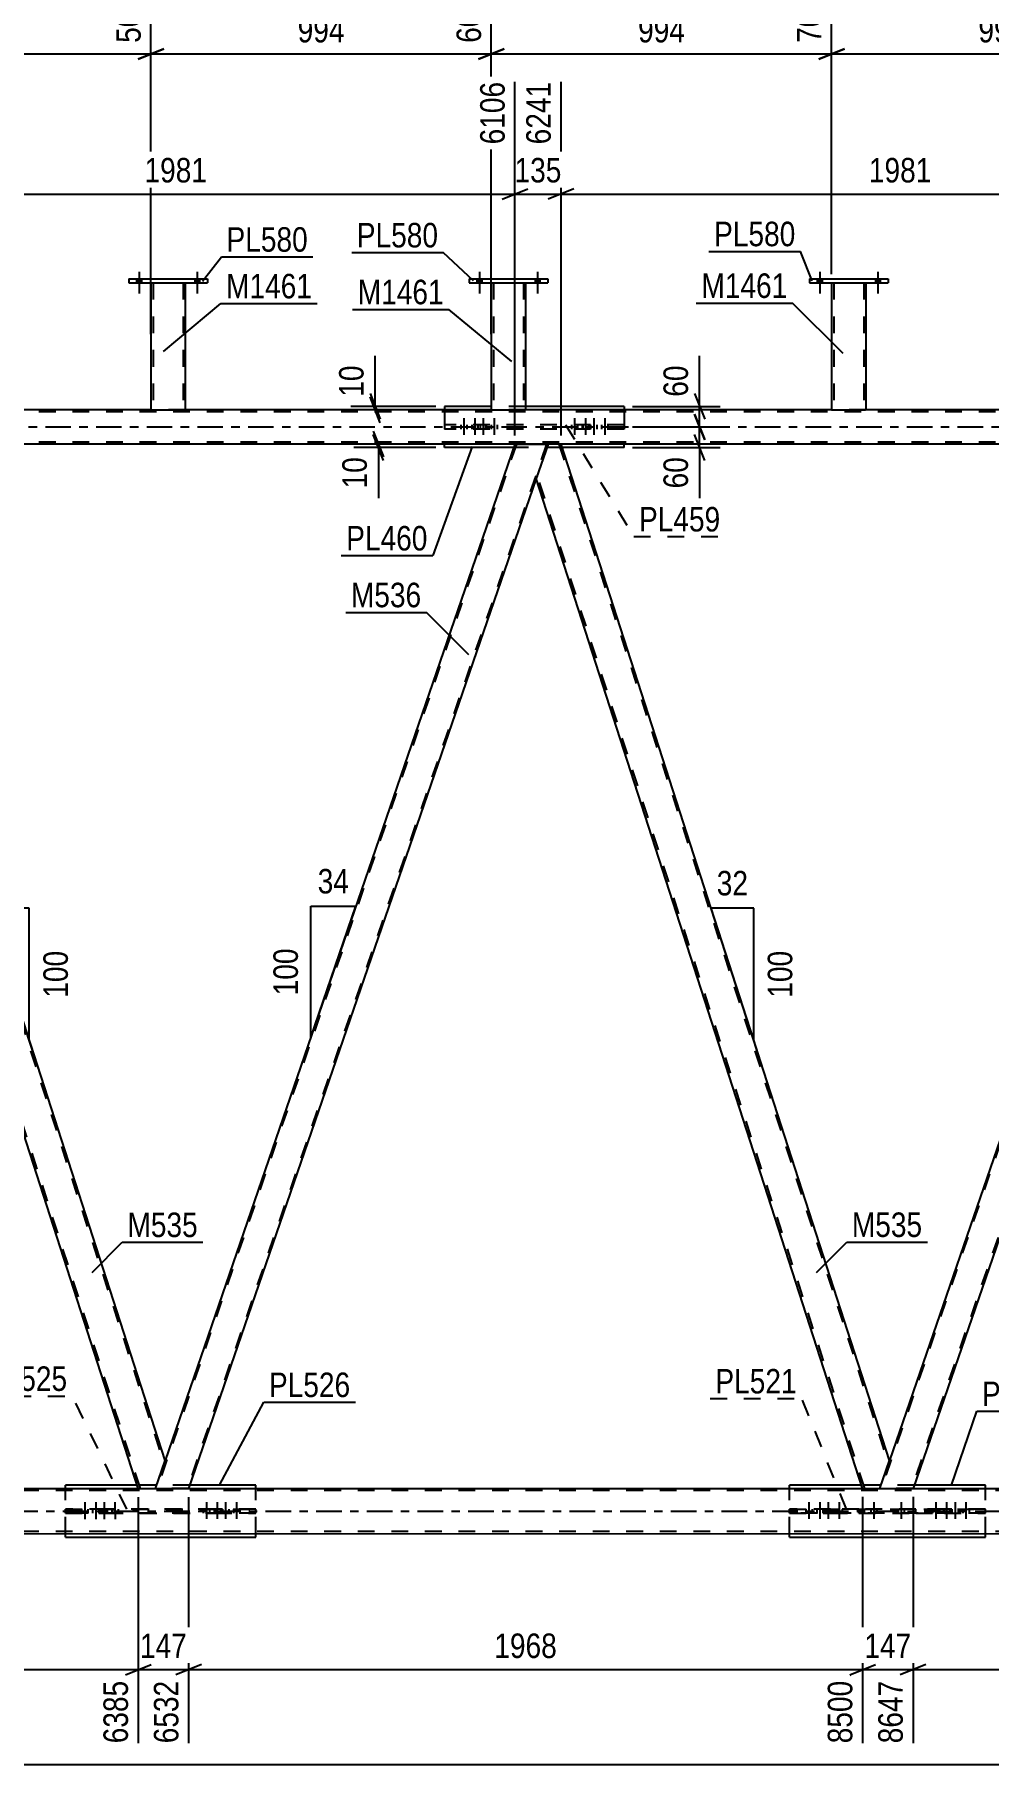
# Model space of a CAD drawing. Header units: millimetres. Extents: x 0 to 841, y 0 to 594.
# Drawn here: x 250.9 to 362.3, y 285.9 to 487.9 of the extents above; entities that cross this region are included whole.
import ezdxf

# ---------------------------------------------------------------- set-up
doc = ezdxf.new("R2010")
doc.units = ezdxf.units.MM
doc.linetypes.add('DXK_LINE_DOT2', pattern=[3.9198, 1.9599, -1.9599])
doc.linetypes.add('DXK_LINE_DOT3', pattern=[5.9187, 2.979, -0.9799, 0.9799, -0.9799])
doc.styles.add('Arial Narrow', font='ARIALN.TTF', dxfattribs={"height": 0.2})

# ---------------------------------------------------------------- blocks, each defined once
blk = doc.blocks.new('Bolt-570349097-6021 - 5549')
at = {"color": 1, "linetype": 'DXK_LINE_DOT2'}
for p, q in [((348.55, 315.68), (348.55, 315.2)), ((348.55, 315.68), (348.55, 315.2)), ((348.91, 316.48), (348.91, 313.28)), ((348.91, 316.48), (348.91, 313.28)), ((349.27, 315.68), (349.27, 315.2)), ((349.27, 315.68), (349.27, 315.2)), ((351.75, 315.68), (351.75, 315.2)), ((351.75, 315.68), (351.75, 315.2)), ((352.11, 316.48), (352.11, 313.28)), ((352.11, 316.48), (352.11, 313.28)), ((352.47, 315.68), (352.47, 315.2)), ((352.47, 315.68), (352.47, 315.2))]:
    blk.add_line(p, q, dxfattribs=at)
blk = doc.blocks.new('Part-570349097-5555 - 5549')
at = {"color": 2, "linetype": 'Continuous'}
for p, q in [((262.87, 318.47), (254.49, 318.47)), ((254.49, 318.08), (254.49, 318.47)), ((276.75, 318.47), (269.02, 318.47)), ((276.75, 318.08), (276.75, 318.47)), ((254.49, 312.39), (254.49, 312.8)), ((254.49, 312.39), (276.75, 312.39)), ((276.75, 312.39), (276.75, 312.8))]:
    blk.add_line(p, q, dxfattribs=at)
at = {"color": 7, "linetype": 'DXK_LINE_DOT2'}
for p, q in [((254.49, 312.8), (254.49, 318.08)), ((269.02, 318.47), (262.87, 318.47)), ((276.75, 312.8), (276.75, 318.08))]:
    blk.add_line(p, q, dxfattribs=at)
blk = doc.blocks.new('Part-570349097-5683 - 5549')
at = {"color": 7, "linetype": 'DXK_LINE_DOT2'}
for p, q in [((391.78, 440.08), (349.79, 318.09)), ((395.31, 440.08), (353.33, 318.09)), ((395.48, 440.08), (394.09, 436.05)), ((350.75, 321.36), (349.62, 318.09)), ((353.5, 318.09), (349.62, 318.09))]:
    blk.add_line(p, q, dxfattribs=at)
at = {"color": 2, "linetype": 'Continuous'}
for p, q in [((391.61, 440.08), (350.75, 321.36)), ((391.61, 440.08), (395.14, 440.08)), ((395.14, 440.08), (395.48, 440.08)), ((394.09, 436.05), (353.5, 318.09))]:
    blk.add_line(p, q, dxfattribs=at)
blk = doc.blocks.new('Part-570349097-5698 - 5549')
at = {"color": 2, "linetype": 'Continuous'}
for p, q in [((226.27, 440.08), (224.88, 436.03)), ((227.77, 440.08), (226.27, 440.08)), ((266.14, 321.35), (227.77, 440.08)), ((263, 318.08), (224.88, 436.03)), ((265.02, 318.08), (266.14, 321.35))]:
    blk.add_line(p, q, dxfattribs=at)
at = {"color": 7, "linetype": 'DXK_LINE_DOT2'}
for p, q in [((227.52, 440.08), (266.01, 320.97)), ((263.25, 318.08), (225.01, 436.41)), ((263, 318.08), (265.02, 318.08))]:
    blk.add_line(p, q, dxfattribs=at)
blk = doc.blocks.new('Part-570349097-5643 - 5549')
at = {"color": 2, "linetype": 'Continuous'}
for p, q in [((52.96, 318.06), (757.06, 318.13)), ((52.96, 312.78), (757.06, 312.85))]:
    blk.add_line(p, q, dxfattribs=at)
at = {"color": 7, "linetype": 'DXK_LINE_DOT2'}
for p, q in [((757.06, 317.89), (52.96, 317.82)), ((757.06, 313.09), (52.96, 313.02))]:
    blk.add_line(p, q, dxfattribs=at)
at = {"color": 7, "linetype": 'DXK_LINE_DOT3'}
blk.add_line((52.96, 315.42), (757.06, 315.49), dxfattribs=at)
blk = doc.blocks.new('Part-570349097-5595 - 5549')
at = {"color": 2, "linetype": 'Continuous'}
for p, q in [((298.77, 444.48), (298.77, 444.08)), ((304.24, 444.48), (298.77, 444.48)), ((319.74, 444.48), (308.24, 444.48)), ((319.74, 444.48), (319.74, 444.08)), ((298.77, 439.68), (298.77, 440.08)), ((306.87, 439.68), (298.77, 439.68)), ((319.74, 439.68), (312.51, 439.68)), ((319.74, 439.68), (319.74, 440.08))]:
    blk.add_line(p, q, dxfattribs=at)
at = {"color": 7, "linetype": 'DXK_LINE_DOT2'}
for p, q in [((298.77, 444.08), (298.77, 440.08)), ((308.24, 444.48), (304.24, 444.48)), ((319.74, 444.08), (319.74, 440.08)), ((312.51, 439.68), (306.87, 439.68))]:
    blk.add_line(p, q, dxfattribs=at)
blk = doc.blocks.new('Part-570349097-5648 - 5549')
at = {"color": 7, "linetype": 'DXK_LINE_DOT2'}
for p, q in [((766.86, 443.84), (62.76, 443.84)), ((268.49, 444.08), (264.49, 444.08)), ((308.24, 444.08), (304.24, 444.08)), ((347.99, 444.08), (343.99, 444.08)), ((766.86, 440.32), (62.76, 440.32))]:
    blk.add_line(p, q, dxfattribs=at)
at = {"color": 2, "linetype": 'Continuous'}
for p, q in [((264.49, 444.08), (228.84, 444.08)), ((304.24, 444.08), (268.49, 444.08)), ((343.99, 444.08), (308.24, 444.08)), ((383.74, 444.08), (347.99, 444.08)), ((560.82, 440.08), (62.76, 440.08))]:
    blk.add_line(p, q, dxfattribs=at)
at = {"color": 7, "linetype": 'DXK_LINE_DOT3'}
blk.add_line((62.76, 442.08), (766.86, 442.08), dxfattribs=at)
blk = doc.blocks.new('Part-570349097-5693 - 5549')
at = {"color": 7, "linetype": 'DXK_LINE_DOT2'}
for p, q in [((307.17, 440.08), (265.19, 318.08)), ((310.7, 440.08), (268.72, 318.08)), ((310.87, 440.08), (309.48, 436.04)), ((266.14, 321.35), (265.02, 318.08)), ((268.89, 318.08), (265.02, 318.08))]:
    blk.add_line(p, q, dxfattribs=at)
at = {"color": 2, "linetype": 'Continuous'}
for p, q in [((307, 440.08), (266.14, 321.35)), ((307, 440.08), (310.53, 440.08)), ((310.53, 440.08), (310.87, 440.08)), ((309.48, 436.04), (268.89, 318.08))]:
    blk.add_line(p, q, dxfattribs=at)
blk = doc.blocks.new('Part-570349097-5688 - 5549')
at = {"color": 2, "linetype": 'Continuous'}
for p, q in [((310.87, 440.08), (309.48, 436.04)), ((312.38, 440.08), (310.87, 440.08)), ((350.75, 321.36), (312.38, 440.08)), ((347.6, 318.09), (309.48, 436.04)), ((349.62, 318.09), (350.75, 321.36))]:
    blk.add_line(p, q, dxfattribs=at)
at = {"color": 7, "linetype": 'DXK_LINE_DOT2'}
for p, q in [((312.13, 440.08), (350.62, 320.98)), ((347.86, 318.09), (309.61, 436.42)), ((347.6, 318.09), (349.62, 318.09))]:
    blk.add_line(p, q, dxfattribs=at)
blk = doc.blocks.new('Part-570349097-5774 - 5549')
at = {"color": 2, "linetype": 'Continuous'}
for p, q in [((264.49, 458.91), (264.49, 444.08)), ((268.49, 458.91), (268.49, 444.07)), ((264.49, 444.08), (268.45, 444.07)), ((268.49, 444.07), (268.45, 444.07))]:
    blk.add_line(p, q, dxfattribs=at)
at = {"color": 7, "linetype": 'DXK_LINE_DOT2'}
for p, q in [((264.49, 458.91), (268.49, 458.91)), ((264.73, 458.91), (264.73, 444.08)), ((268.25, 458.91), (268.25, 444.07)), ((268.23, 444.07), (268.25, 444.07))]:
    blk.add_line(p, q, dxfattribs=at)
blk = doc.blocks.new('Part-570349097-5779 - 5549')
at = {"color": 2, "linetype": 'Continuous'}
for p, q in [((261.89, 459.39), (261.89, 458.91)), ((261.89, 459.39), (271.09, 459.39)), ((261.89, 458.91), (271.09, 458.91)), ((271.09, 459.39), (271.09, 458.91))]:
    blk.add_line(p, q, dxfattribs=at)
blk = doc.blocks.new('Part-570349097-5784 - 5549')
at = {"color": 2, "linetype": 'Continuous'}
for p, q in [((304.24, 458.91), (304.24, 444.07)), ((308.24, 458.91), (308.24, 444.07)), ((304.24, 444.07), (308.21, 444.07)), ((308.24, 444.07), (308.21, 444.07))]:
    blk.add_line(p, q, dxfattribs=at)
at = {"color": 7, "linetype": 'DXK_LINE_DOT2'}
for p, q in [((304.24, 458.91), (308.24, 458.91)), ((304.48, 458.91), (304.48, 444.07)), ((308, 458.91), (308, 444.07)), ((307.98, 444.07), (308, 444.07))]:
    blk.add_line(p, q, dxfattribs=at)
blk = doc.blocks.new('Part-570349097-5789 - 5549')
at = {"color": 2, "linetype": 'Continuous'}
for p, q in [((301.64, 459.39), (301.64, 458.91)), ((301.64, 459.39), (310.84, 459.39)), ((301.64, 458.91), (310.84, 458.91)), ((310.84, 459.39), (310.84, 458.91))]:
    blk.add_line(p, q, dxfattribs=at)
blk = doc.blocks.new('Part-570349097-5794 - 5549')
at = {"color": 2, "linetype": 'Continuous'}
for p, q in [((343.99, 458.91), (343.99, 444.08)), ((347.99, 458.91), (347.99, 444.07)), ((343.99, 444.08), (347.96, 444.07)), ((347.99, 444.07), (347.96, 444.07))]:
    blk.add_line(p, q, dxfattribs=at)
at = {"color": 7, "linetype": 'DXK_LINE_DOT2'}
for p, q in [((343.99, 458.91), (347.99, 458.91)), ((344.23, 458.91), (344.23, 444.08)), ((347.75, 458.91), (347.75, 444.07)), ((347.73, 444.07), (347.75, 444.07))]:
    blk.add_line(p, q, dxfattribs=at)
blk = doc.blocks.new('Part-570349097-5799 - 5549')
at = {"color": 2, "linetype": 'Continuous'}
for p, q in [((341.39, 459.39), (341.39, 458.91)), ((341.39, 459.39), (350.59, 459.39)), ((341.39, 458.91), (350.59, 458.91)), ((350.59, 459.39), (350.59, 458.91))]:
    blk.add_line(p, q, dxfattribs=at)
blk = doc.blocks.new('Part-570349097-5952 - 5549')
at = {"color": 7, "linetype": 'DXK_LINE_DOT2'}
for p, q in [((339.07, 315.2), (339.07, 315.68)), ((339.07, 315.68), (361.94, 315.68)), ((343.87, 315.68), (339.07, 315.68)), ((343.87, 315.2), (343.87, 315.68)), ((347.16, 315.68), (343.87, 315.68)), ((347.16, 315.2), (347.16, 315.68)), ((353.82, 315.68), (347.16, 315.68)), ((353.82, 315.2), (353.82, 315.68)), ((357.15, 315.68), (353.82, 315.68)), ((357.15, 315.2), (357.15, 315.68)), ((361.94, 315.68), (357.15, 315.68)), ((361.94, 315.2), (361.94, 315.68)), ((339.07, 315.2), (343.87, 315.2)), ((361.94, 315.2), (339.07, 315.2)), ((343.87, 315.2), (347.16, 315.2)), ((347.16, 315.2), (353.82, 315.2)), ((353.82, 315.2), (357.15, 315.2)), ((357.15, 315.2), (361.94, 315.2)), ((361.94, 315.2), (361.94, 315.2))]:
    blk.add_line(p, q, dxfattribs=at)
blk = doc.blocks.new('Bolt-570349097-5988 - 5549')
at = {"color": 1, "linetype": 'DXK_LINE_DOT2'}
for p, q in [((313.95, 443.12), (313.95, 440.12)), ((315.22, 443.12), (315.22, 440.12)), ((316.2, 443.12), (316.2, 440.12)), ((317.48, 443.12), (317.48, 440.12)), ((313.59, 442.32), (313.59, 441.84)), ((314.31, 442.32), (314.31, 441.84)), ((314.86, 442.32), (314.86, 441.84)), ((315.58, 442.32), (315.58, 441.84)), ((315.84, 442.32), (315.84, 441.84)), ((316.56, 442.32), (316.56, 441.84)), ((317.12, 442.32), (317.12, 441.84)), ((317.84, 442.32), (317.84, 441.84))]:
    blk.add_line(p, q, dxfattribs=at)
blk = doc.blocks.new('Bolt-570349097-5986 - 5549')
at = {"color": 1, "linetype": 'DXK_LINE_DOT2'}
for p, q in [((301.03, 443.12), (301.03, 440.12)), ((302.31, 443.12), (302.31, 440.12)), ((303.29, 443.12), (303.29, 440.12)), ((304.57, 443.12), (304.57, 440.12)), ((300.67, 442.32), (300.67, 441.84)), ((301.39, 442.32), (301.39, 441.84)), ((301.95, 442.32), (301.95, 441.84)), ((302.67, 442.32), (302.67, 441.84)), ((302.93, 442.32), (302.93, 441.84)), ((303.65, 442.32), (303.65, 441.84)), ((304.21, 442.32), (304.21, 441.84)), ((304.93, 442.32), (304.93, 441.84))]:
    blk.add_line(p, q, dxfattribs=at)
blk = doc.blocks.new('Part-570349097-5891 - 5549')
at = {"color": 2, "linetype": 'Continuous'}
for p, q in [((347.48, 318.48), (339.07, 318.48)), ((339.07, 318.09), (339.07, 318.48)), ((361.94, 318.48), (353.63, 318.48)), ((361.94, 318.09), (361.94, 318.48)), ((339.07, 312.4), (339.07, 312.81)), ((339.07, 312.4), (361.94, 312.4)), ((361.94, 312.4), (361.94, 312.81))]:
    blk.add_line(p, q, dxfattribs=at)
at = {"color": 7, "linetype": 'DXK_LINE_DOT2'}
for p, q in [((339.07, 312.81), (339.07, 318.09)), ((353.63, 318.48), (347.48, 318.48)), ((361.94, 312.81), (361.94, 318.09))]:
    blk.add_line(p, q, dxfattribs=at)
blk = doc.blocks.new('Part-570349097-5907 - 5549')
at = {"color": 7, "linetype": 'DXK_LINE_DOT2'}
for p, q in [((319.74, 442.32), (298.77, 442.32)), ((298.77, 442.32), (298.77, 441.84)), ((319.74, 441.84), (298.77, 441.84)), ((303.56, 442.32), (303.56, 441.84)), ((314.95, 441.84), (314.95, 442.32)), ((319.74, 442.32), (319.74, 441.84))]:
    blk.add_line(p, q, dxfattribs=at)
blk = doc.blocks.new('Part-570349097-5947 - 5549')
at = {"color": 7, "linetype": 'DXK_LINE_DOT2'}
for p, q in [((254.49, 315.19), (254.49, 315.67)), ((254.49, 315.67), (276.75, 315.67)), ((259.28, 315.67), (254.49, 315.67)), ((271.96, 315.68), (259.28, 315.67)), ((259.28, 315.19), (259.28, 315.67)), ((271.96, 315.2), (271.96, 315.68)), ((276.75, 315.68), (271.96, 315.68)), ((276.75, 315.19), (276.75, 315.68)), ((254.49, 315.19), (259.28, 315.19)), ((276.75, 315.19), (254.49, 315.19)), ((259.28, 315.19), (271.96, 315.2)), ((271.96, 315.2), (276.75, 315.2)), ((276.75, 315.2), (276.75, 315.19))]:
    blk.add_line(p, q, dxfattribs=at)
blk = doc.blocks.new('Bolt-570349097-5978 - 5549')
at = {"color": 1, "linetype": 'DXK_LINE_DOT2'}
for p, q in [((340.98, 315.68), (340.98, 315.2)), ((341.34, 316.48), (341.34, 313.48)), ((341.7, 315.68), (341.7, 315.2)), ((342.25, 315.68), (342.25, 315.2)), ((342.61, 316.48), (342.61, 313.48)), ((342.97, 315.68), (342.97, 315.2)), ((343.23, 315.68), (343.23, 315.2)), ((343.59, 316.48), (343.59, 313.48)), ((343.95, 315.68), (343.95, 315.2)), ((344.51, 315.68), (344.51, 315.2)), ((344.87, 316.48), (344.87, 313.48)), ((345.23, 315.68), (345.23, 315.2))]:
    blk.add_line(p, q, dxfattribs=at)
blk = doc.blocks.new('Bolt-570349097-5984 - 5549')
at = {"linetype": 'Continuous'}
for points in [[(262.81, 458.91), (263.37, 458.91), (263.37, 459.39), (262.81, 459.39)], [(262.81, 458.91), (263.37, 458.91), (263.37, 459.39), (262.81, 459.39)], [(269.61, 458.91), (270.17, 458.91), (270.17, 459.39), (269.61, 459.39)], [(269.61, 458.91), (270.17, 458.91), (270.17, 459.39), (269.61, 459.39)]]:
    blk.add_hatch(color=1, dxfattribs=at).paths.add_polyline_path(points)
at = {"color": 1, "linetype": 'Continuous'}
for p, q in [((262.81, 459.39), (262.81, 458.91)), ((262.81, 459.39), (262.81, 458.91)), ((263.09, 460.19), (263.09, 457.67)), ((263.09, 460.19), (263.09, 457.67)), ((263.37, 459.39), (263.37, 458.91)), ((263.37, 459.39), (263.37, 458.91)), ((269.61, 459.39), (269.61, 458.91)), ((269.61, 459.39), (269.61, 458.91)), ((269.89, 460.19), (269.89, 457.67)), ((269.89, 460.19), (269.89, 457.67)), ((270.17, 459.39), (270.17, 458.91)), ((270.17, 459.39), (270.17, 458.91))]:
    blk.add_line(p, q, dxfattribs=at)
blk = doc.blocks.new('Bolt-570349097-5987 - 5549')
at = {"linetype": 'Continuous'}
for points in [[(342.31, 458.91), (342.87, 458.91), (342.87, 459.39), (342.31, 459.39)], [(342.31, 458.91), (342.87, 458.91), (342.87, 459.39), (342.31, 459.39)], [(349.11, 458.91), (349.67, 458.91), (349.67, 459.39), (349.11, 459.39)], [(349.11, 458.91), (349.67, 458.91), (349.67, 459.39), (349.11, 459.39)]]:
    blk.add_hatch(color=1, dxfattribs=at).paths.add_polyline_path(points)
at = {"color": 1, "linetype": 'Continuous'}
for p, q in [((342.31, 459.39), (342.31, 458.91)), ((342.31, 459.39), (342.31, 458.91)), ((342.59, 460.19), (342.59, 457.67)), ((342.59, 460.19), (342.59, 457.67)), ((342.87, 459.39), (342.87, 458.91)), ((342.87, 459.39), (342.87, 458.91)), ((349.11, 459.39), (349.11, 458.91)), ((349.11, 459.39), (349.11, 458.91)), ((349.39, 460.19), (349.39, 457.67)), ((349.39, 460.19), (349.39, 457.67)), ((349.67, 459.39), (349.67, 458.91)), ((349.67, 459.39), (349.67, 458.91))]:
    blk.add_line(p, q, dxfattribs=at)
blk = doc.blocks.new('Bolt-570349097-6007 - 5549')
at = {"linetype": 'Continuous'}
for points in [[(302.56, 458.91), (303.12, 458.91), (303.12, 459.39), (302.56, 459.39)], [(302.56, 458.91), (303.12, 458.91), (303.12, 459.39), (302.56, 459.39)], [(309.36, 458.91), (309.92, 458.91), (309.92, 459.39), (309.36, 459.39)], [(309.36, 458.91), (309.92, 458.91), (309.92, 459.39), (309.36, 459.39)]]:
    blk.add_hatch(color=1, dxfattribs=at).paths.add_polyline_path(points)
at = {"color": 1, "linetype": 'Continuous'}
for p, q in [((302.56, 459.39), (302.56, 458.91)), ((302.56, 459.39), (302.56, 458.91)), ((302.84, 460.19), (302.84, 457.67)), ((302.84, 460.19), (302.84, 457.67)), ((303.12, 459.39), (303.12, 458.91)), ((303.12, 459.39), (303.12, 458.91)), ((309.36, 459.39), (309.36, 458.91)), ((309.36, 459.39), (309.36, 458.91)), ((309.64, 460.19), (309.64, 457.67)), ((309.64, 460.19), (309.64, 457.67)), ((309.92, 459.39), (309.92, 458.91)), ((309.92, 459.39), (309.92, 458.91))]:
    blk.add_line(p, q, dxfattribs=at)
blk = doc.blocks.new('Bolt-570349097-6019 - 5549')
at = {"color": 1, "linetype": 'DXK_LINE_DOT2'}
for p, q in [((256.39, 315.67), (256.39, 315.19)), ((256.75, 316.47), (256.75, 313.47)), ((257.11, 315.67), (257.11, 315.19)), ((257.67, 315.67), (257.67, 315.19)), ((258.03, 316.47), (258.03, 313.47)), ((258.39, 315.67), (258.39, 315.19)), ((258.65, 315.67), (258.65, 315.19)), ((259.01, 316.47), (259.01, 313.47)), ((259.37, 315.67), (259.37, 315.19)), ((259.92, 315.67), (259.92, 315.19)), ((260.28, 316.47), (260.29, 313.47)), ((260.64, 315.67), (260.64, 315.19))]:
    blk.add_line(p, q, dxfattribs=at)
blk = doc.blocks.new('Bolt-570349097-6020 - 5549')
at = {"color": 1, "linetype": 'DXK_LINE_DOT2'}
for p, q in [((270.6, 315.67), (270.6, 315.19)), ((270.96, 316.48), (270.96, 313.28)), ((271.32, 315.67), (271.32, 315.19)), ((271.87, 315.67), (271.87, 315.19)), ((272.23, 316.48), (272.23, 313.28)), ((272.59, 315.67), (272.59, 315.19)), ((272.85, 315.67), (272.85, 315.19)), ((273.21, 316.48), (273.21, 313.28)), ((273.57, 315.67), (273.57, 315.19)), ((274.13, 315.67), (274.13, 315.19)), ((274.49, 316.48), (274.49, 313.28)), ((274.85, 315.67), (274.85, 315.19))]:
    blk.add_line(p, q, dxfattribs=at)
blk = doc.blocks.new('Bolt-570349097-6022 - 5549')
at = {"color": 1, "linetype": 'DXK_LINE_DOT2'}
for p, q in [((355.78, 315.68), (355.78, 315.2)), ((356.14, 316.48), (356.14, 313.28)), ((356.5, 315.68), (356.5, 315.2)), ((357.06, 315.68), (357.06, 315.2)), ((357.42, 316.48), (357.42, 313.28)), ((357.78, 315.68), (357.78, 315.2)), ((358.04, 315.68), (358.04, 315.2)), ((358.4, 316.48), (358.4, 313.28)), ((358.76, 315.68), (358.76, 315.2)), ((359.32, 315.68), (359.32, 315.2)), ((359.68, 316.48), (359.68, 313.28)), ((360.04, 315.68), (360.04, 315.2))]:
    blk.add_line(p, q, dxfattribs=at)
blk = doc.blocks.new('StraightDimension-570349097-21213 - 5549')
at = {"color": 7, "linetype": 'Continuous'}
for p, q in [((264.49, 452.91), (264.49, 494.26)), ((304.24, 452.9), (304.24, 494.26)), ((265.99, 486.25), (262.99, 485.05)), ((264.49, 485.65), (304.24, 485.65)), ((302.74, 485.05), (305.74, 486.25))]:
    blk.add_line(p, q, dxfattribs=at)
at = {"color": 0, "linetype": 'Continuous'}
blk.add_wipeout([(303.64, 494.86), (299.44, 494.86), (299.44, 486.35), (303.64, 486.35)], dxfattribs=at)
at = {"color": 0}
blk.add_wipeout([(287.71, 486.4), (287.71, 490.6), (281.02, 490.6), (281.02, 486.4)], dxfattribs=at)
at = {"color": 3, "linetype": 'Continuous', "style": 'Arial Narrow'}
blk.add_text('6037', height=2.863, rotation=90.0002, dxfattribs=at).set_placement((303.04, 486.95))
at = {"color": 3, "style": 'Arial Narrow'}
blk.add_text('994', height=2.863, dxfattribs=at).set_placement((281.62, 487))
blk = doc.blocks.new('AngleDimension-570349097-7940 - 5549')
at = {"color": 7, "linetype": 'Continuous'}
for p, q in [((250.28, 385.86), (245.29, 385.86)), ((250.28, 370.45), (245.29, 385.86)), ((250.28, 370.45), (250.28, 385.86)), ((251.34, 367.16), (250.28, 370.45))]:
    blk.add_line(p, q, dxfattribs=at)
at = {"color": 0}
for points in [[(250.21, 386.76), (250.21, 390.96), (245.36, 390.96), (245.36, 386.76)], [(255.38, 381.5), (251.18, 381.5), (251.18, 374.81), (255.38, 374.81)]]:
    blk.add_wipeout(points, dxfattribs=at)
at = {"color": 3, "style": 'Arial Narrow'}
blk.add_text('32', height=2.863, dxfattribs=at).set_placement((245.96, 387.36))
blk.add_text('100', height=2.863, rotation=90.0002, dxfattribs=at).set_placement((254.78, 375.41))
blk = doc.blocks.new('AngleDimension-570349097-7912 - 5549')
at = {"color": 7, "linetype": 'Continuous'}
for p, q in [((334.89, 385.86), (329.9, 385.86)), ((334.89, 370.45), (329.9, 385.86)), ((334.89, 370.45), (334.89, 385.86)), ((335.95, 367.16), (334.89, 370.45))]:
    blk.add_line(p, q, dxfattribs=at)
at = {"color": 0}
for points in [[(334.82, 386.76), (334.82, 390.96), (329.97, 390.96), (329.97, 386.76)], [(339.99, 381.5), (335.79, 381.5), (335.79, 374.81), (339.99, 374.81)]]:
    blk.add_wipeout(points, dxfattribs=at)
at = {"color": 3, "style": 'Arial Narrow'}
blk.add_text('32', height=2.863, dxfattribs=at).set_placement((330.57, 387.36))
blk.add_text('100', height=2.863, rotation=90.0002, dxfattribs=at).set_placement((339.39, 375.41))
blk = doc.blocks.new('StraightDimension-570349097-30744 - 5549')
at = {"color": 7, "linetype": 'Continuous'}
for p, q in [((268.89, 317.08), (268.89, 288.32)), ((347.6, 317.09), (347.6, 288.32)), ((270.39, 297.53), (267.39, 296.33)), ((346.1, 296.33), (349.1, 297.53)), ((268.89, 296.93), (347.6, 296.93))]:
    blk.add_line(p, q, dxfattribs=at)
at = {"color": 0}
blk.add_wipeout([(312.5, 297.68), (312.5, 301.88), (303.99, 301.88), (303.99, 297.68)], dxfattribs=at)
at = {"color": 0, "linetype": 'Continuous'}
blk.add_wipeout([(347, 296.23), (342.8, 296.23), (342.8, 287.72), (347, 287.72)], dxfattribs=at)
at = {"color": 3, "style": 'Arial Narrow'}
blk.add_text('1968', height=2.863, dxfattribs=at).set_placement((304.59, 298.28))
at = {"color": 3, "linetype": 'Continuous', "style": 'Arial Narrow'}
blk.add_text('8500', height=2.863, rotation=90.0002, dxfattribs=at).set_placement((346.4, 288.32))
blk = doc.blocks.new('StraightDimension-570349097-21214 - 5549')
at = {"color": 7, "linetype": 'Continuous'}
for p, q in [((185.09, 459.91), (185.09, 494.26)), ((264.49, 452.91), (264.49, 494.26)), ((186.59, 486.25), (183.59, 485.05)), ((185.09, 485.65), (264.49, 485.65)), ((262.99, 485.05), (265.99, 486.25))]:
    blk.add_line(p, q, dxfattribs=at)
at = {"color": 0, "linetype": 'Continuous'}
blk.add_wipeout([(263.89, 494.86), (259.69, 494.86), (259.69, 486.35), (263.89, 486.35)], dxfattribs=at)
at = {"color": 0}
blk.add_wipeout([(229.05, 486.4), (229.05, 490.6), (220.54, 490.6), (220.54, 486.4)], dxfattribs=at)
at = {"color": 3, "linetype": 'Continuous', "style": 'Arial Narrow'}
blk.add_text('5043', height=2.863, rotation=90.0002, dxfattribs=at).set_placement((263.29, 486.95))
at = {"color": 3, "style": 'Arial Narrow'}
blk.add_text('1985', height=2.863, dxfattribs=at).set_placement((221.14, 487))
blk = doc.blocks.new('StraightDimension-570349097-21212 - 5549')
at = {"color": 7, "linetype": 'Continuous'}
for p, q in [((304.24, 452.9), (304.24, 494.26)), ((343.99, 459.91), (343.99, 494.26)), ((305.74, 486.25), (302.74, 485.05)), ((304.24, 485.65), (343.99, 485.65)), ((342.49, 485.05), (345.49, 486.25))]:
    blk.add_line(p, q, dxfattribs=at)
at = {"color": 0, "linetype": 'Continuous'}
blk.add_wipeout([(343.39, 494.86), (339.19, 494.86), (339.19, 486.35), (343.39, 486.35)], dxfattribs=at)
at = {"color": 0}
blk.add_wipeout([(327.46, 486.4), (327.46, 490.6), (320.78, 490.6), (320.78, 486.4)], dxfattribs=at)
at = {"color": 3, "linetype": 'Continuous', "style": 'Arial Narrow'}
blk.add_text('7031', height=2.863, rotation=90.0002, dxfattribs=at).set_placement((342.79, 486.95))
at = {"color": 3, "style": 'Arial Narrow'}
blk.add_text('994', height=2.863, dxfattribs=at).set_placement((321.38, 487))
blk = doc.blocks.new('StraightDimension-570349097-6396 - 5549')
at = {"color": 7, "linetype": 'Continuous'}
for p, q in [((312.38, 441.08), (312.38, 482.4)), ((391.61, 441.08), (391.61, 482.4)), ((313.88, 469.89), (310.88, 468.69)), ((312.38, 469.29), (391.61, 469.29)), ((390.11, 468.69), (393.11, 469.89))]:
    blk.add_line(p, q, dxfattribs=at)
at = {"color": 0, "linetype": 'Continuous'}
blk.add_wipeout([(391.01, 483), (386.81, 483), (386.81, 474.49), (391.01, 474.49)], dxfattribs=at)
at = {"color": 0}
blk.add_wipeout([(356.25, 470.04), (356.25, 474.24), (347.74, 474.24), (347.74, 470.04)], dxfattribs=at)
at = {"color": 3, "linetype": 'Continuous', "style": 'Arial Narrow'}
blk.add_text('8221', height=2.863, rotation=90.0002, dxfattribs=at).set_placement((390.41, 475.09))
at = {"color": 3, "style": 'Arial Narrow'}
blk.add_text('1981', height=2.863, dxfattribs=at).set_placement((348.34, 470.64))
blk = doc.blocks.new('StraightDimension-570349097-30745 - 5549')
at = {"color": 7, "linetype": 'Continuous'}
for p, q in [((263, 317.08), (263, 288.32)), ((268.89, 317.08), (268.89, 288.32)), ((261.5, 296.33), (264.5, 297.53)), ((270.39, 297.53), (267.39, 296.33)), ((263, 296.93), (268.89, 296.93))]:
    blk.add_line(p, q, dxfattribs=at)
at = {"color": 0}
blk.add_wipeout([(269.28, 297.68), (269.28, 301.88), (262.6, 301.88), (262.6, 297.68)], dxfattribs=at)
at = {"color": 0, "linetype": 'Continuous'}
blk.add_wipeout([(268.29, 296.23), (264.09, 296.23), (264.09, 287.72), (268.29, 287.72)], dxfattribs=at)
at = {"color": 3, "style": 'Arial Narrow'}
blk.add_text('147', height=2.863, dxfattribs=at).set_placement((263.2, 298.28))
at = {"color": 3, "linetype": 'Continuous', "style": 'Arial Narrow'}
blk.add_text('6532', height=2.863, rotation=90.0002, dxfattribs=at).set_placement((267.69, 288.32))
blk = doc.blocks.new('StraightDimension-570349097-6374 - 5549')
at = {"color": 7, "linetype": 'Continuous'}
for p, q in [((307, 441.08), (307, 482.4)), ((312.38, 441.08), (312.38, 482.4)), ((305.5, 468.69), (308.5, 469.89)), ((307, 469.29), (312.38, 469.29)), ((313.88, 469.89), (310.88, 468.69))]:
    blk.add_line(p, q, dxfattribs=at)
at = {"color": 0}
blk.add_wipeout([(313.04, 470.04), (313.04, 474.24), (306.35, 474.24), (306.35, 470.04)], dxfattribs=at)
at = {"color": 0, "linetype": 'Continuous'}
blk.add_wipeout([(311.78, 483), (307.58, 483), (307.58, 474.49), (311.78, 474.49)], dxfattribs=at)
at = {"color": 3, "linetype": 'Continuous', "style": 'Arial Narrow'}
blk.add_text('6241', height=2.863, rotation=90.0002, dxfattribs=at).set_placement((311.18, 475.09))
at = {"color": 3, "style": 'Arial Narrow'}
blk.add_text('135', height=2.863, dxfattribs=at).set_placement((306.95, 470.64))
blk = doc.blocks.new('StraightDimension-570349097-6352 - 5549')
at = {"color": 7, "linetype": 'Continuous'}
for p, q in [((227.77, 441.08), (227.77, 482.4)), ((307, 441.08), (307, 482.4)), ((229.27, 469.89), (226.27, 468.69)), ((227.77, 469.29), (307, 469.29)), ((305.5, 468.69), (308.5, 469.89))]:
    blk.add_line(p, q, dxfattribs=at)
at = {"color": 0, "linetype": 'Continuous'}
blk.add_wipeout([(306.4, 483), (302.2, 483), (302.2, 474.49), (306.4, 474.49)], dxfattribs=at)
at = {"color": 0}
blk.add_wipeout([(271.64, 470.04), (271.64, 474.24), (263.13, 474.24), (263.13, 470.04)], dxfattribs=at)
at = {"color": 3, "linetype": 'Continuous', "style": 'Arial Narrow'}
blk.add_text('6106', height=2.863, rotation=90.0002, dxfattribs=at).set_placement((305.8, 475.09))
at = {"color": 3, "style": 'Arial Narrow'}
blk.add_text('1981', height=2.863, dxfattribs=at).set_placement((263.73, 470.64))
blk = doc.blocks.new('StraightDimension-570349097-7775 - 5549')
at = {"color": 7, "linetype": 'Continuous'}
blk.add_line((43.7, 285.85), (797.34, 285.85), dxfattribs=at)
blk = doc.blocks.new('AngleDimension-570349097-7898 - 5549')
at = {"color": 7, "linetype": 'Continuous'}
for p, q in [((283.15, 386.09), (288.42, 386.09)), ((283.15, 370.77), (288.42, 386.09)), ((283.15, 370.77), (283.15, 386.09)), ((285.99, 379.02), (288.42, 386.09))]:
    blk.add_line(p, q, dxfattribs=at)
at = {"color": 0}
for points in [[(288.21, 386.99), (288.21, 391.19), (283.36, 391.19), (283.36, 386.99)], [(282.25, 381.77), (278.05, 381.77), (278.05, 375.09), (282.25, 375.09)]]:
    blk.add_wipeout(points, dxfattribs=at)
at = {"color": 3, "style": 'Arial Narrow'}
blk.add_text('34', height=2.863, dxfattribs=at).set_placement((283.96, 387.59))
blk.add_text('100', height=2.863, rotation=90.0002, dxfattribs=at).set_placement((281.65, 375.69))
blk = doc.blocks.new('StraightDimension-570349097-21211 - 5549')
at = {"color": 7, "linetype": 'Continuous'}
for p, q in [((343.99, 459.91), (343.99, 494.26)), ((383.75, 459.91), (383.75, 494.26)), ((345.49, 486.25), (342.49, 485.05)), ((343.99, 485.65), (383.75, 485.65)), ((382.25, 485.05), (385.25, 486.25))]:
    blk.add_line(p, q, dxfattribs=at)
at = {"color": 0, "linetype": 'Continuous'}
blk.add_wipeout([(383.15, 494.86), (378.95, 494.86), (378.95, 486.35), (383.15, 486.35)], dxfattribs=at)
at = {"color": 0}
blk.add_wipeout([(367.21, 486.4), (367.21, 490.6), (360.53, 490.6), (360.53, 486.4)], dxfattribs=at)
at = {"color": 3, "linetype": 'Continuous', "style": 'Arial Narrow'}
blk.add_text('8025', height=2.863, rotation=90.0002, dxfattribs=at).set_placement((382.55, 486.95))
at = {"color": 3, "style": 'Arial Narrow'}
blk.add_text('994', height=2.863, dxfattribs=at).set_placement((361.13, 487))
blk = doc.blocks.new('StraightDimension-570349097-22501 - 5549')
at = {"color": 7, "linetype": 'Continuous'}
for p, q in [((290.45, 441.58), (291.65, 438.58)), ((291.65, 438.18), (290.45, 441.18)), ((297.77, 440.08), (288.2, 440.08)), ((297.77, 439.68), (288.2, 439.68)), ((291.05, 439.68), (291.05, 440.08))]:
    blk.add_line(p, q, dxfattribs=at)
at = {"color": 0}
blk.add_wipeout([(290.3, 439.16), (286.1, 439.16), (286.1, 434.3), (290.3, 434.3)], dxfattribs=at)
at = {"color": 7, "linetype": 'Continuous'}
blk.add_line((291.05, 439.68), (291.05, 433.78), dxfattribs=at)
blk.add_line((291.05, 439.68), (291.05, 433.78), dxfattribs=at)
at = {"color": 3, "style": 'Arial Narrow'}
blk.add_text('10', height=2.863, rotation=90.0002, dxfattribs=at).set_placement((289.7, 434.9))
blk = doc.blocks.new('StraightDimension-570349097-22503 - 5549')
at = {"color": 7, "linetype": 'Continuous'}
for p, q in [((290.07, 445.98), (291.27, 442.98)), ((291.27, 442.58), (290.07, 445.58)), ((297.77, 444.48), (287.82, 444.48)), ((297.77, 444.08), (287.82, 444.08)), ((290.67, 444.08), (290.67, 444.48))]:
    blk.add_line(p, q, dxfattribs=at)
at = {"color": 0}
blk.add_wipeout([(289.92, 449.86), (285.72, 449.86), (285.72, 445.01), (289.92, 445.01)], dxfattribs=at)
at = {"color": 7, "linetype": 'Continuous'}
blk.add_line((290.67, 444.48), (290.67, 450.39), dxfattribs=at)
blk.add_line((290.67, 444.48), (290.67, 450.39), dxfattribs=at)
at = {"color": 3, "style": 'Arial Narrow'}
blk.add_text('10', height=2.863, rotation=90.0002, dxfattribs=at).set_placement((289.32, 445.61))
blk = doc.blocks.new('StraightDimension-570349097-22857 - 5549')
at = {"color": 7, "linetype": 'Continuous'}
for p, q in [((327.96, 445.98), (329.16, 442.98)), ((320.74, 444.48), (330.96, 444.48)), ((329.16, 440.58), (327.96, 443.58)), ((328.56, 442.08), (328.56, 444.48)), ((320.74, 442.08), (330.96, 442.08))]:
    blk.add_line(p, q, dxfattribs=at)
at = {"color": 0}
blk.add_wipeout([(327.81, 449.86), (323.61, 449.86), (323.61, 445.01), (327.81, 445.01)], dxfattribs=at)
at = {"color": 7, "linetype": 'Continuous'}
blk.add_line((328.56, 444.48), (328.56, 450.39), dxfattribs=at)
blk.add_line((328.56, 444.48), (328.56, 450.39), dxfattribs=at)
at = {"color": 3, "style": 'Arial Narrow'}
blk.add_text('60', height=2.863, rotation=90.0002, dxfattribs=at).set_placement((327.21, 445.61))
blk = doc.blocks.new('StraightDimension-570349097-22858 - 5549')
at = {"color": 7, "linetype": 'Continuous'}
for p, q in [((327.96, 443.58), (329.16, 440.58)), ((320.74, 442.08), (330.96, 442.08)), ((329.16, 438.18), (327.96, 441.18)), ((328.56, 439.68), (328.56, 442.08)), ((320.74, 439.68), (330.96, 439.68))]:
    blk.add_line(p, q, dxfattribs=at)
at = {"color": 0}
blk.add_wipeout([(327.81, 439.16), (323.61, 439.16), (323.61, 434.3), (327.81, 434.3)], dxfattribs=at)
at = {"color": 7, "linetype": 'Continuous'}
blk.add_line((328.56, 439.68), (328.56, 433.78), dxfattribs=at)
blk.add_line((328.56, 439.68), (328.56, 433.78), dxfattribs=at)
at = {"color": 3, "style": 'Arial Narrow'}
blk.add_text('60', height=2.863, rotation=90.0002, dxfattribs=at).set_placement((327.21, 434.9))
blk = doc.blocks.new('StraightDimension-570349097-30742 - 5549')
at = {"color": 7, "linetype": 'Continuous'}
for p, q in [((353.5, 317.09), (353.5, 288.32)), ((432.21, 317.1), (432.21, 286.49)), ((355, 297.53), (352, 296.33)), ((430.71, 296.33), (433.71, 297.53)), ((353.5, 296.93), (432.21, 296.93))]:
    blk.add_line(p, q, dxfattribs=at)
at = {"color": 0}
blk.add_wipeout([(397.11, 297.68), (397.11, 301.88), (388.6, 301.88), (388.6, 297.68)], dxfattribs=at)
at = {"color": 0, "linetype": 'Continuous'}
blk.add_wipeout([(431.61, 296.23), (427.41, 296.23), (427.41, 285.89), (431.61, 285.89)], dxfattribs=at)
at = {"color": 3, "style": 'Arial Narrow'}
blk.add_text('1968', height=2.863, dxfattribs=at).set_placement((389.2, 298.28))
at = {"color": 3, "linetype": 'Continuous', "style": 'Arial Narrow'}
blk.add_text('10615', height=2.863, rotation=90.0002, dxfattribs=at).set_placement((431.01, 286.49))
blk = doc.blocks.new('StraightDimension-570349097-30743 - 5549')
at = {"color": 7, "linetype": 'Continuous'}
for p, q in [((347.6, 317.09), (347.6, 288.32)), ((353.5, 317.09), (353.5, 288.32)), ((346.1, 296.33), (349.1, 297.53)), ((355, 297.53), (352, 296.33)), ((347.6, 296.93), (353.5, 296.93))]:
    blk.add_line(p, q, dxfattribs=at)
at = {"color": 0}
blk.add_wipeout([(353.89, 297.68), (353.89, 301.88), (347.21, 301.88), (347.21, 297.68)], dxfattribs=at)
at = {"color": 0, "linetype": 'Continuous'}
blk.add_wipeout([(352.9, 296.23), (348.7, 296.23), (348.7, 287.72), (352.9, 287.72)], dxfattribs=at)
at = {"color": 3, "style": 'Arial Narrow'}
blk.add_text('147', height=2.863, dxfattribs=at).set_placement((347.81, 298.28))
at = {"color": 3, "linetype": 'Continuous', "style": 'Arial Narrow'}
blk.add_text('8647', height=2.863, rotation=90.0002, dxfattribs=at).set_placement((352.3, 288.32))
blk = doc.blocks.new('StraightDimension-570349097-30746 - 5549')
at = {"color": 7, "linetype": 'Continuous'}
for p, q in [((184.28, 317.07), (184.28, 288.32)), ((263, 317.08), (263, 288.32)), ((185.78, 297.53), (182.78, 296.33)), ((261.5, 296.33), (264.5, 297.53)), ((184.28, 296.93), (263, 296.93))]:
    blk.add_line(p, q, dxfattribs=at)
at = {"color": 0}
blk.add_wipeout([(227.89, 297.68), (227.89, 301.88), (219.38, 301.88), (219.38, 297.68)], dxfattribs=at)
at = {"color": 0, "linetype": 'Continuous'}
blk.add_wipeout([(262.4, 296.23), (258.2, 296.23), (258.2, 287.72), (262.4, 287.72)], dxfattribs=at)
at = {"color": 3, "style": 'Arial Narrow'}
blk.add_text('1968', height=2.863, dxfattribs=at).set_placement((219.98, 298.28))
at = {"color": 3, "linetype": 'Continuous', "style": 'Arial Narrow'}
blk.add_text('6385', height=2.863, rotation=90.0002, dxfattribs=at).set_placement((261.8, 288.32))
blk = doc.blocks.new('Mark-570349097-5551 - 5549')
at = {"color": 0}
blk.add_wipeout([(287.78, 328.76), (287.78, 331.76), (278.27, 331.76), (278.27, 328.76)], dxfattribs=at)
blk.add_wipeout([(287.78, 328.76), (287.78, 331.76), (278.27, 331.76), (278.27, 328.76)], dxfattribs=at)
at = {"color": 30, "linetype": 'Continuous'}
for p, q in [((272.5, 318.47), (277.67, 328.16)), ((277.67, 328.16), (288.38, 328.16))]:
    blk.add_line(p, q, dxfattribs=at)
at = {"color": 3, "style": 'Arial Narrow'}
blk.add_text('PL526', height=2.863, dxfattribs=at).set_placement((278.27, 328.76))
blk = doc.blocks.new('Mark-570349097-5694 - 5549')
at = {"color": 0}
blk.add_wipeout([(269.96, 347.45), (269.96, 350.45), (261.74, 350.45), (261.74, 347.45)], dxfattribs=at)
blk.add_wipeout([(269.96, 347.45), (269.96, 350.45), (261.74, 350.45), (261.74, 347.45)], dxfattribs=at)
at = {"color": 30, "linetype": 'Continuous'}
for p, q in [((257.61, 343.32), (261.14, 346.85)), ((261.14, 346.85), (270.56, 346.85))]:
    blk.add_line(p, q, dxfattribs=at)
at = {"color": 3, "style": 'Arial Narrow'}
blk.add_text('M535', height=2.863, dxfattribs=at).set_placement((261.74, 347.45))
blk = doc.blocks.new('Mark-570349097-5591 - 5549')
at = {"color": 0}
blk.add_wipeout([(296.79, 427.65), (296.79, 430.65), (287.29, 430.65), (287.29, 427.65)], dxfattribs=at)
blk.add_wipeout([(296.79, 427.65), (296.79, 430.65), (287.29, 430.65), (287.29, 427.65)], dxfattribs=at)
at = {"color": 30, "linetype": 'Continuous'}
for p in [(302.01, 439.81), (286.69, 427.05)]:
    blk.add_line(p, (297.39, 427.05), dxfattribs=at)
at = {"color": 3, "style": 'Arial Narrow'}
blk.add_text('PL460', height=2.863, dxfattribs=at).set_placement((287.29, 427.65))
blk = doc.blocks.new('Mark-570349097-5684 - 5549')
at = {"color": 0}
blk.add_wipeout([(354.57, 347.46), (354.57, 350.46), (346.35, 350.46), (346.35, 347.46)], dxfattribs=at)
blk.add_wipeout([(354.57, 347.46), (354.57, 350.46), (346.35, 350.46), (346.35, 347.46)], dxfattribs=at)
at = {"color": 30, "linetype": 'Continuous'}
for p, q in [((342.21, 343.32), (345.75, 346.86)), ((345.75, 346.86), (355.17, 346.86))]:
    blk.add_line(p, q, dxfattribs=at)
at = {"color": 3, "style": 'Arial Narrow'}
blk.add_text('M535', height=2.863, dxfattribs=at).set_placement((346.35, 347.46))
blk = doc.blocks.new('Mark-570349097-5689 - 5549')
at = {"color": 0}
blk.add_wipeout([(296.07, 421.02), (296.07, 424.02), (287.84, 424.02), (287.84, 421.02)], dxfattribs=at)
blk.add_wipeout([(296.07, 421.02), (296.07, 424.02), (287.84, 424.02), (287.84, 421.02)], dxfattribs=at)
at = {"color": 30, "linetype": 'Continuous'}
for p in [(287.24, 420.42), (301.62, 415.47)]:
    blk.add_line(p, (296.67, 420.42), dxfattribs=at)
at = {"color": 3, "style": 'Arial Narrow'}
blk.add_text('M536', height=2.863, dxfattribs=at).set_placement((287.84, 421.02))
blk = doc.blocks.new('Mark-570349097-5770 - 5549')
at = {"color": 0}
blk.add_wipeout([(283.31, 457.1), (283.31, 460.1), (273.26, 460.1), (273.26, 457.1)], dxfattribs=at)
blk.add_wipeout([(283.31, 457.1), (283.31, 460.1), (273.26, 460.1), (273.26, 457.1)], dxfattribs=at)
at = {"color": 30, "linetype": 'Continuous'}
for p, q in [((265.97, 450.9), (272.66, 456.5)), ((272.66, 456.5), (283.91, 456.5))]:
    blk.add_line(p, q, dxfattribs=at)
at = {"color": 3, "style": 'Arial Narrow'}
blk.add_text('M1461', height=2.863, dxfattribs=at).set_placement((273.26, 457.1))
blk = doc.blocks.new('Mark-570349097-5775 - 5549')
at = {"color": 0}
blk.add_wipeout([(282.81, 462.55), (282.81, 465.55), (273.31, 465.55), (273.31, 462.55)], dxfattribs=at)
blk.add_wipeout([(282.81, 462.55), (282.81, 465.55), (273.31, 465.55), (273.31, 462.55)], dxfattribs=at)
at = {"color": 30, "linetype": 'Continuous'}
for p, q in [((270.49, 459.11), (272.71, 461.95)), ((272.71, 461.95), (283.41, 461.95))]:
    blk.add_line(p, q, dxfattribs=at)
at = {"color": 3, "style": 'Arial Narrow'}
blk.add_text('PL580', height=2.863, dxfattribs=at).set_placement((273.31, 462.55))
blk = doc.blocks.new('Mark-570349097-5780 - 5549')
at = {"color": 0}
blk.add_wipeout([(298.69, 456.41), (298.69, 459.41), (288.64, 459.41), (288.64, 456.41)], dxfattribs=at)
blk.add_wipeout([(298.69, 456.41), (298.69, 459.41), (288.64, 459.41), (288.64, 456.41)], dxfattribs=at)
at = {"color": 30, "linetype": 'Continuous'}
for p in [(288.04, 455.81), (306.62, 449.71)]:
    blk.add_line(p, (299.29, 455.81), dxfattribs=at)
at = {"color": 3, "style": 'Arial Narrow'}
blk.add_text('M1461', height=2.863, dxfattribs=at).set_placement((288.64, 456.41))
blk = doc.blocks.new('Mark-570349097-5785 - 5549')
at = {"color": 0}
blk.add_wipeout([(298.03, 463.05), (298.03, 466.05), (288.53, 466.05), (288.53, 463.05)], dxfattribs=at)
blk.add_wipeout([(298.03, 463.05), (298.03, 466.05), (288.53, 466.05), (288.53, 463.05)], dxfattribs=at)
at = {"color": 30, "linetype": 'Continuous'}
for p in [(287.93, 462.45), (302.14, 459.13)]:
    blk.add_line(p, (298.63, 462.45), dxfattribs=at)
at = {"color": 3, "style": 'Arial Narrow'}
blk.add_text('PL580', height=2.863, dxfattribs=at).set_placement((288.53, 463.05))
blk = doc.blocks.new('Mark-570349097-5790 - 5549')
at = {"color": 0}
blk.add_wipeout([(338.83, 457.15), (338.83, 460.15), (328.78, 460.15), (328.78, 457.15)], dxfattribs=at)
blk.add_wipeout([(338.83, 457.15), (338.83, 460.15), (328.78, 460.15), (328.78, 457.15)], dxfattribs=at)
at = {"color": 30, "linetype": 'Continuous'}
for p in [(328.18, 456.55), (345.33, 450.65)]:
    blk.add_line(p, (339.43, 456.55), dxfattribs=at)
at = {"color": 3, "style": 'Arial Narrow'}
blk.add_text('M1461', height=2.863, dxfattribs=at).set_placement((328.78, 457.15))
blk = doc.blocks.new('Mark-570349097-5795 - 5549')
at = {"color": 0}
blk.add_wipeout([(339.76, 463.19), (339.76, 466.19), (330.26, 466.19), (330.26, 463.19)], dxfattribs=at)
blk.add_wipeout([(339.76, 463.19), (339.76, 466.19), (330.26, 466.19), (330.26, 463.19)], dxfattribs=at)
at = {"color": 30, "linetype": 'Continuous'}
for p in [(329.66, 462.59), (341.7, 459.16)]:
    blk.add_line(p, (340.36, 462.59), dxfattribs=at)
at = {"color": 3, "style": 'Arial Narrow'}
blk.add_text('PL580', height=2.863, dxfattribs=at).set_placement((330.26, 463.19))
blk = doc.blocks.new('Mark-570349097-5948 - 5549')
at = {"color": 0}
blk.add_wipeout([(339.91, 329.18), (339.91, 332.18), (330.41, 332.18), (330.41, 329.18)], dxfattribs=at)
blk.add_wipeout([(339.91, 329.18), (339.91, 332.18), (330.41, 332.18), (330.41, 329.18)], dxfattribs=at)
at = {"color": 30, "linetype": 'DXK_LINE_DOT2'}
for p in [(329.81, 328.58), (345.72, 315.68)]:
    blk.add_line(p, (340.51, 328.58), dxfattribs=at)
at = {"color": 3, "style": 'Arial Narrow'}
blk.add_text('PL521', height=2.863, dxfattribs=at).set_placement((330.41, 329.18))
blk = doc.blocks.new('Mark-570349097-5903 - 5549')
at = {"color": 0}
blk.add_wipeout([(331, 429.87), (331, 432.87), (321.49, 432.87), (321.49, 429.87)], dxfattribs=at)
blk.add_wipeout([(331, 429.87), (331, 432.87), (321.49, 432.87), (321.49, 429.87)], dxfattribs=at)
at = {"color": 30, "linetype": 'DXK_LINE_DOT2'}
for p, q in [((312.92, 442.32), (320.89, 429.27)), ((320.89, 429.27), (331.6, 429.27))]:
    blk.add_line(p, q, dxfattribs=at)
at = {"color": 3, "style": 'Arial Narrow'}
blk.add_text('PL459', height=2.863, dxfattribs=at).set_placement((321.49, 429.87))
blk = doc.blocks.new('Mark-570349097-5943 - 5549')
at = {"color": 0}
blk.add_wipeout([(254.72, 329.48), (254.72, 332.48), (245.21, 332.48), (245.21, 329.48)], dxfattribs=at)
blk.add_wipeout([(254.72, 329.48), (254.72, 332.48), (245.21, 332.48), (245.21, 329.48)], dxfattribs=at)
at = {"color": 30, "linetype": 'DXK_LINE_DOT2'}
for p in [(244.61, 328.88), (261.67, 315.67)]:
    blk.add_line(p, (255.32, 328.88), dxfattribs=at)
at = {"color": 3, "style": 'Arial Narrow'}
blk.add_text('PL525', height=2.863, dxfattribs=at).set_placement((245.21, 329.48))
blk = doc.blocks.new('Mark-570349097-20439 - 5549')
at = {"color": 0}
blk.add_wipeout([(371.04, 327.71), (371.04, 330.71), (361.54, 330.71), (361.54, 327.71)], dxfattribs=at)
blk.add_wipeout([(371.04, 327.71), (371.04, 330.71), (361.54, 330.71), (361.54, 327.71)], dxfattribs=at)
at = {"color": 30, "linetype": 'Continuous'}
for p, q in [((357.99, 318.48), (360.94, 327.11)), ((360.94, 327.11), (371.64, 327.11))]:
    blk.add_line(p, q, dxfattribs=at)
at = {"color": 3, "style": 'Arial Narrow'}
blk.add_text('PL522', height=2.863, dxfattribs=at).set_placement((361.54, 327.71))

msp = doc.modelspace()

# ---------------------------------------------------------------- block references
for name in ['Part-570349097-5779 - 5549', 'Bolt-570349097-5984 - 5549', 'Part-570349097-5774 - 5549', 'Part-570349097-5789 - 5549', 'Bolt-570349097-6007 - 5549', 'Part-570349097-5784 - 5549', 'Part-570349097-5799 - 5549', 'Bolt-570349097-5987 - 5549', 'Part-570349097-5794 - 5549', 'Part-570349097-5648 - 5549', 'Part-570349097-5595 - 5549', 'Bolt-570349097-5986 - 5549', 'Bolt-570349097-5988 - 5549', 'Part-570349097-5907 - 5549', 'Part-570349097-5698 - 5549', 'Part-570349097-5693 - 5549', 'Part-570349097-5688 - 5549', 'Part-570349097-5683 - 5549', 'Part-570349097-5643 - 5549', 'Part-570349097-5555 - 5549', 'Part-570349097-5891 - 5549', 'Part-570349097-5947 - 5549', 'Bolt-570349097-6019 - 5549', 'Bolt-570349097-6020 - 5549', 'Part-570349097-5952 - 5549', 'Bolt-570349097-5978 - 5549', 'Bolt-570349097-6021 - 5549', 'Bolt-570349097-6022 - 5549']:
    msp.add_blockref(name, (0, 0))

# ---------------------------------------------------------------- next in the draw order: block references
for name in ['StraightDimension-570349097-21213 - 5549', 'AngleDimension-570349097-7940 - 5549', 'AngleDimension-570349097-7912 - 5549', 'StraightDimension-570349097-30744 - 5549']:
    msp.add_blockref(name, (0, 0))

# ---------------------------------------------------------------- next in the draw order: block references
for name in ['StraightDimension-570349097-21214 - 5549', 'StraightDimension-570349097-21212 - 5549', 'StraightDimension-570349097-30745 - 5549']:
    msp.add_blockref(name, (0, 0))

# ---------------------------------------------------------------- next in the draw order: block references
for name in ['StraightDimension-570349097-6396 - 5549', 'StraightDimension-570349097-7775 - 5549']:
    msp.add_blockref(name, (0, 0))

# ---------------------------------------------------------------- next in the draw order: block references
for name in ['StraightDimension-570349097-21211 - 5549', 'StraightDimension-570349097-6374 - 5549', 'StraightDimension-570349097-22857 - 5549', 'Mark-570349097-5689 - 5549', 'AngleDimension-570349097-7898 - 5549', 'Mark-570349097-5694 - 5549', 'Mark-570349097-5684 - 5549', 'Mark-570349097-5551 - 5549', 'Mark-570349097-20439 - 5549', 'StraightDimension-570349097-30746 - 5549', 'StraightDimension-570349097-30742 - 5549']:
    msp.add_blockref(name, (0, 0))

# ---------------------------------------------------------------- next in the draw order: block references
for name in ['StraightDimension-570349097-6352 - 5549', 'Mark-570349097-5790 - 5549', 'StraightDimension-570349097-22858 - 5549', 'Mark-570349097-5943 - 5549', 'StraightDimension-570349097-30743 - 5549']:
    msp.add_blockref(name, (0, 0))

# ---------------------------------------------------------------- next in the draw order: block references
for name in ['Mark-570349097-5795 - 5549', 'Mark-570349097-5770 - 5549', 'StraightDimension-570349097-22501 - 5549', 'Mark-570349097-5903 - 5549', 'Mark-570349097-5948 - 5549']:
    msp.add_blockref(name, (0, 0))

# ---------------------------------------------------------------- next in the draw order: block references
for name in ['Mark-570349097-5775 - 5549', 'StraightDimension-570349097-22503 - 5549', 'Mark-570349097-5591 - 5549']:
    msp.add_blockref(name, (0, 0))

# ---------------------------------------------------------------- next in the draw order: block references
msp.add_blockref('Mark-570349097-5780 - 5549', (0, 0))

# ---------------------------------------------------------------- next in the draw order: block references
msp.add_blockref('Mark-570349097-5785 - 5549', (0, 0))

doc.saveas('drawing.dxf')
